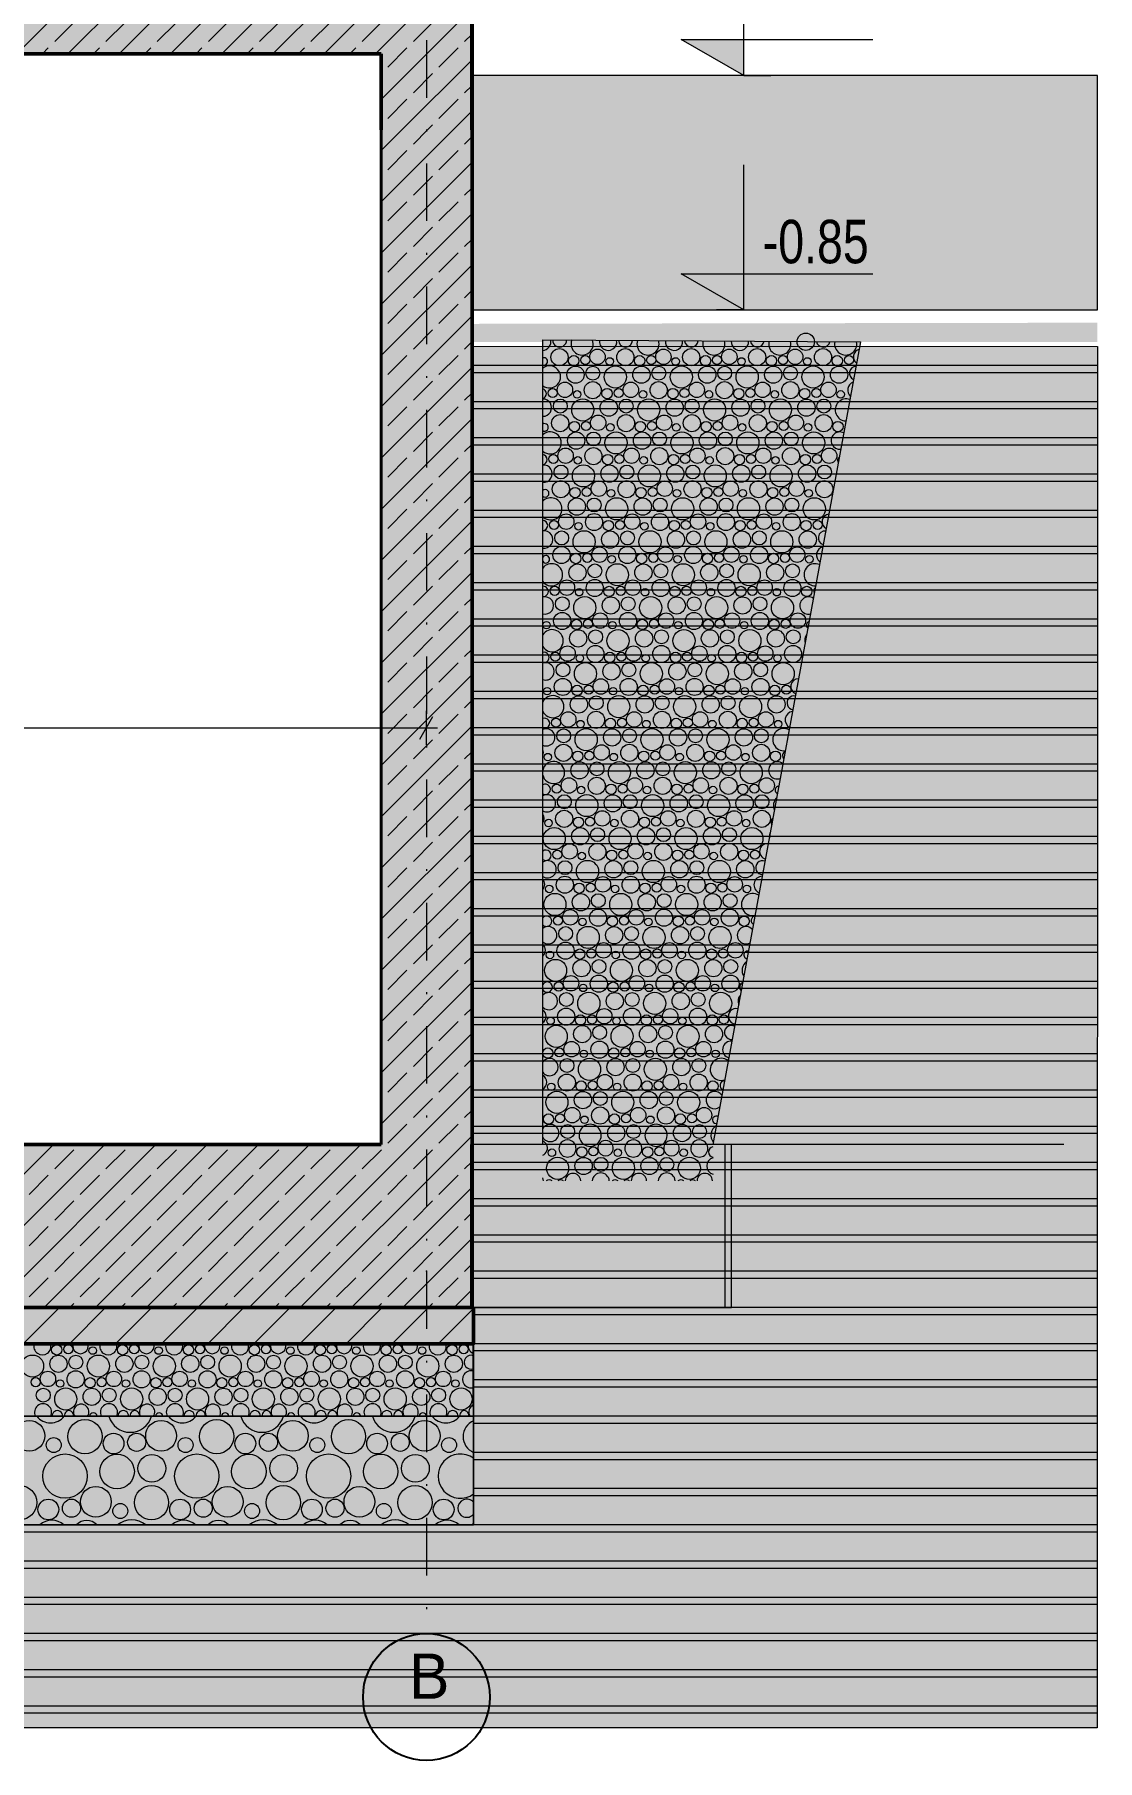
# Model space of a CAD drawing. Header units: millimetres. Extents: x -440 to 2671, y 0 to 297.
# Drawn here: x 603.3 to 662, y 60.9 to 156.2 of the extents above; entities that cross this region are included whole.
import ezdxf

# ---------------------------------------------------------------- set-up
doc = ezdxf.new("R2010")
doc.units = ezdxf.units.MM
doc.header["$MEASUREMENT"] = 0
doc.linetypes.add('- Осеви линии', pattern=[6.702778, 3.175, -1.763889, 0, -1.763889])
for name, color, linetype, lineweight, true_color in [('1', 7, 'Continuous', 13, 0x2b2b2b), ('104', 7, 'Continuous', 15, 0x3e3e3e), ('161', 7, 'Continuous', 15, 0x6a6a6a), ('170', 7, 'Continuous', 15, 0x9f9f00), ('19', 7, 'Continuous', 0, 0xe4e4e4), ('29', 7, 'Continuous', 50, 0x111111), ('4', 7, 'Continuous', 20, 0x3e3e3e), ('61', 7, 'Continuous', 20, 0x6a6a6a), ('65', 7, 'Continuous', 20, 0x4e4e4e), ('84', 7, 'Continuous', 20, 0x3e3e3e), ('85', 7, 'Continuous', 20, 0x404040), ('87', 7, 'Continuous', 20, 0x6a6a6a), ('88', 7, 'Continuous', 20, 0x5e5e5e), ('89', 7, 'Continuous', 20, 0x111111)]:
    doc.layers.add(name, color=color, linetype=linetype, lineweight=lineweight, true_color=true_color)
for name, color, linetype, lineweight in [('101', 253, 'Continuous', 15), ('102', 254, 'Continuous', 15), ('18', 9, 'Continuous', 15), ('21', 7, 'Continuous', 50), ('27', 7, 'Continuous', 40), ('7', 7, 'Continuous', 25)]:
    doc.layers.add(name, color=color, linetype=linetype, lineweight=lineweight)
doc.styles.add('GENERATED_STYLE_6', font='GOTHIC.TTF')
pattern_1 = [(45, (531.5924, 157.8878), (-1.414214, 1.414214), []), (45, (530.8853, 158.5949), (-1.414214, 1.414214), [1.5, -0.5])]

# ---------------------------------------------------------------- blocks, each defined once
blk = doc.blocks.new('*X20')
at = {"layer": '101', "color": 253, "linetype": 'Continuous', "lineweight": 15}
for centre, radius in [((165.559, 83.555), 0.286), ((166.197, 83.591), 0.251), ((169.196, 83.555), 0.286), ((169.834, 83.591), 0.251), ((172.833, 83.555), 0.286), ((173.471, 83.591), 0.251), ((176.47, 83.555), 0.286), ((177.108, 83.591), 0.251), ((180.107, 83.555), 0.286), ((180.745, 83.591), 0.251), ((183.744, 83.555), 0.286), ((184.382, 83.591), 0.251), ((187.381, 83.555), 0.286), ((188.019, 83.591), 0.251), ((164.22, 82.657), 0.612), ((165.655, 82.782), 0.477), ((166.616, 82.87), 0.384), ((167.857, 82.657), 0.612), ((167.544, 83.514), 0.207), ((169.292, 82.782), 0.477), ((170.253, 82.87), 0.384), ((171.494, 82.657), 0.612), ((171.181, 83.514), 0.207), ((172.929, 82.782), 0.477), ((173.89, 82.87), 0.384), ((175.131, 82.657), 0.612), ((174.818, 83.514), 0.207), ((176.566, 82.782), 0.477), ((177.527, 82.87), 0.384), ((178.768, 82.657), 0.612), ((178.456, 83.514), 0.207), ((180.204, 82.782), 0.477), ((181.164, 82.87), 0.384), ((182.405, 82.657), 0.612), ((182.093, 83.514), 0.207), ((183.841, 82.782), 0.477), ((184.801, 82.87), 0.384), ((186.042, 82.657), 0.612), ((185.73, 83.514), 0.207), ((187.478, 82.782), 0.477), ((164.397, 81.771), 0.251), ((165.071, 81.948), 0.426), ((166.605, 81.926), 0.473), ((167.396, 81.735), 0.286), ((168.034, 81.771), 0.251), ((168.708, 81.948), 0.426), ((170.242, 81.926), 0.473), ((171.033, 81.735), 0.286), ((171.671, 81.771), 0.251), ((172.345, 81.948), 0.426), ((173.88, 81.926), 0.473), ((174.67, 81.735), 0.286), ((175.308, 81.771), 0.251), ((175.982, 81.948), 0.426), ((177.517, 81.926), 0.473), ((178.307, 81.735), 0.286), ((178.945, 81.771), 0.251), ((179.619, 81.948), 0.426), ((181.154, 81.926), 0.473), ((181.944, 81.735), 0.286), ((182.582, 81.771), 0.251), ((183.256, 81.948), 0.426), ((184.791, 81.926), 0.473), ((185.581, 81.735), 0.286), ((186.219, 81.771), 0.251), ((186.893, 81.948), 0.426), ((164.816, 81.05), 0.384), ((166.057, 80.837), 0.612), ((165.744, 81.694), 0.207), ((167.492, 80.962), 0.477), ((168.453, 81.05), 0.384), ((169.694, 80.837), 0.612), ((169.381, 81.694), 0.207), ((171.129, 80.962), 0.477), ((172.09, 81.05), 0.384), ((173.331, 80.837), 0.612), ((173.018, 81.694), 0.207), ((174.766, 80.962), 0.477), ((175.727, 81.05), 0.384), ((176.968, 80.837), 0.612), ((176.656, 81.694), 0.207), ((178.404, 80.962), 0.477), ((179.364, 81.05), 0.384), ((180.605, 80.837), 0.612), ((180.293, 81.694), 0.207), ((182.041, 80.962), 0.477), ((183.001, 81.05), 0.384), ((184.242, 80.837), 0.612), ((183.93, 81.694), 0.207), ((185.678, 80.962), 0.477), ((186.638, 81.05), 0.384), ((187.879, 80.837), 0.612), ((187.567, 81.694), 0.207)]:
    blk.add_circle(centre, radius, dxfattribs=at)
for centre, radius, start, end in [((164.768, 83.746), 0.473, 162.59898, 17.40102), ((166.02, 84.477), 0.612, 254.33377, 285.66623), ((166.871, 83.768), 0.426, 163.6472, 16.3528), ((168.405, 83.746), 0.473, 162.59898, 17.40102), ((169.657, 84.477), 0.612, 254.33377, 285.66623), ((170.508, 83.768), 0.426, 163.6472, 16.3528), ((172.042, 83.746), 0.473, 162.59898, 17.40102), ((173.294, 84.477), 0.612, 254.33377, 285.66623), ((174.145, 83.768), 0.426, 163.6472, 16.3528), ((175.68, 83.746), 0.473, 162.59898, 17.40102), ((176.931, 84.477), 0.612, 254.33377, 285.66623), ((177.782, 83.768), 0.426, 163.6472, 16.3528), ((179.317, 83.746), 0.473, 162.59898, 17.40102), ((180.568, 84.477), 0.612, 254.33377, 285.66623), ((181.419, 83.768), 0.426, 163.6472, 16.3528), ((182.954, 83.746), 0.473, 162.59898, 17.40102), ((184.205, 84.477), 0.612, 254.33377, 285.66623), ((185.056, 83.768), 0.426, 163.6472, 16.3528), ((186.591, 83.746), 0.473, 162.59898, 17.40102), ((187.842, 84.477), 0.612, 254.33377, 285.66623), ((188.693, 83.768), 0.426, 163.6472, 253.5536), ((188.438, 82.87), 0.384, 69.46076, 290.53924), ((188.428, 81.926), 0.473, 72.18223, 287.81777), ((164.805, 80.106), 0.473, 332.4801, 207.5199), ((165.596, 79.915), 0.286, 354.47725, 185.52275), ((166.234, 79.951), 0.251, 345.45425, 194.54575), ((166.908, 80.128), 0.426, 325.62131, 214.37869), ((167.581, 79.874), 0.207, 3.86586, 176.13414), ((168.442, 80.106), 0.473, 332.4801, 207.5199), ((169.233, 79.915), 0.286, 354.47725, 185.52275), ((169.871, 79.951), 0.251, 345.45425, 194.54575), ((170.545, 80.128), 0.426, 325.62131, 214.37869), ((171.218, 79.874), 0.207, 3.86586, 176.13414), ((172.08, 80.106), 0.473, 332.4801, 207.5199), ((172.87, 79.915), 0.286, 354.47725, 185.52275), ((173.508, 79.951), 0.251, 345.45425, 194.54575), ((174.182, 80.128), 0.426, 325.62131, 214.37869), ((174.856, 79.874), 0.207, 3.86586, 176.13414), ((175.717, 80.106), 0.473, 332.4801, 207.5199), ((176.507, 79.915), 0.286, 354.47725, 185.52275), ((177.145, 79.951), 0.251, 345.45425, 194.54575), ((177.819, 80.128), 0.426, 325.62131, 214.37869), ((178.493, 79.874), 0.207, 3.86586, 176.13414), ((179.354, 80.106), 0.473, 332.4801, 207.5199), ((180.144, 79.915), 0.286, 354.47725, 185.52275), ((180.782, 79.951), 0.251, 345.45425, 194.54575), ((181.456, 80.128), 0.426, 325.62131, 214.37869), ((182.13, 79.874), 0.207, 3.86586, 176.13414), ((182.991, 80.106), 0.473, 332.4801, 207.5199), ((183.781, 79.915), 0.286, 354.47725, 185.52275), ((184.419, 79.951), 0.251, 345.45425, 194.54575), ((185.093, 80.128), 0.426, 325.62131, 214.37869), ((185.767, 79.874), 0.207, 3.86586, 176.13414), ((186.628, 80.106), 0.473, 332.4801, 207.5199), ((187.418, 79.915), 0.286, 354.47725, 185.52275), ((188.056, 79.951), 0.251, 345.45425, 194.54575), ((188.73, 80.128), 0.426, 111.73108, 214.37869)]:
    blk.add_arc(centre, radius, start, end, dxfattribs=at)
blk = doc.blocks.new('*X21')
at = {"layer": '101', "color": 253, "linetype": 'Continuous', "lineweight": 15}
for centre, radius in [((164.046, 78.807), 0.851), ((167.116, 78.763), 0.946), ((171.32, 78.807), 0.851), ((174.39, 78.763), 0.946), ((178.594, 78.807), 0.851), ((181.664, 78.763), 0.946), ((185.868, 78.807), 0.851), ((165.393, 78.298), 0.414), ((168.696, 78.381), 0.572), ((169.973, 78.452), 0.501), ((172.668, 78.298), 0.414), ((175.97, 78.381), 0.572), ((177.247, 78.452), 0.501), ((179.942, 78.298), 0.414), ((183.244, 78.381), 0.572), ((184.521, 78.452), 0.501), ((187.216, 78.298), 0.414), ((166.018, 76.585), 1.224), ((168.889, 76.834), 0.954), ((170.81, 77.011), 0.767), ((173.292, 76.585), 1.224), ((176.164, 76.834), 0.954), ((178.084, 77.011), 0.767), ((180.566, 76.585), 1.224), ((183.438, 76.834), 0.954), ((185.358, 77.011), 0.767), ((163.516, 75.123), 0.946), ((165.096, 74.741), 0.572), ((166.373, 74.812), 0.501), ((167.72, 75.167), 0.851), ((170.79, 75.123), 0.946), ((172.37, 74.741), 0.572), ((173.647, 74.812), 0.501), ((174.994, 75.167), 0.851), ((178.064, 75.123), 0.946), ((179.644, 74.741), 0.572), ((180.921, 74.812), 0.501), ((182.268, 75.167), 0.851), ((185.338, 75.123), 0.946), ((186.919, 74.741), 0.572), ((169.068, 74.658), 0.414), ((176.342, 74.658), 0.414), ((183.616, 74.658), 0.414)]:
    blk.add_circle(centre, radius, dxfattribs=at)
for centre, radius, start, end in [((165.215, 80.474), 0.954, 217.9292, 322.0708), ((169.618, 80.225), 1.224, 195.99442, 344.00558), ((172.489, 80.474), 0.954, 217.9292, 322.0708), ((176.892, 80.225), 1.224, 195.99442, 344.00558), ((179.764, 80.474), 0.954, 217.9292, 322.0708), ((184.166, 80.225), 1.224, 195.99442, 344.00558), ((187.038, 80.474), 0.954, 217.9292, 322.0708), ((188.938, 78.763), 0.946, 112.71763, 247.28237), ((187.841, 76.585), 1.224, 53.27705, 306.72295), ((188.195, 74.812), 0.501, 41.17814, 318.82186), ((165.289, 73.194), 0.954, 46.61075, 133.38925), ((167.21, 73.371), 0.767, 42.37311, 137.62689), ((169.692, 72.945), 1.224, 50.34184, 129.65816), ((172.564, 73.194), 0.954, 46.61075, 133.38925), ((174.484, 73.371), 0.767, 42.37311, 137.62689), ((176.966, 72.945), 1.224, 50.34184, 129.65816), ((179.838, 73.194), 0.954, 46.61075, 133.38925), ((181.758, 73.371), 0.767, 42.37311, 137.62689), ((184.241, 72.945), 1.224, 50.34184, 129.65816), ((187.112, 73.194), 0.954, 46.61075, 133.38925), ((189.033, 73.371), 0.767, 126.83961, 137.62689)]:
    blk.add_arc(centre, radius, start, end, dxfattribs=at)
blk = doc.blocks.new('*X22')
at = {"layer": '101', "color": 253, "linetype": 'Continuous', "lineweight": 15}
for centre, radius in [((192.893, 94.434), 0.207), ((194.544, 94.475), 0.286), ((195.182, 94.51), 0.251), ((196.53, 94.434), 0.207), ((198.181, 94.475), 0.286), ((198.819, 94.51), 0.251), ((200.167, 94.434), 0.207), ((193.205, 93.577), 0.612), ((194.641, 93.702), 0.477), ((195.601, 93.79), 0.384), ((196.842, 93.577), 0.612), ((198.278, 93.702), 0.477), ((199.238, 93.79), 0.384), ((200.479, 93.577), 0.612)]:
    blk.add_circle(centre, radius, dxfattribs=at)
for centre, radius, start, end in [((192.219, 94.688), 0.426, 292.97654, 28.04032), ((193.754, 94.666), 0.473, 152.05399, 27.94601), ((195.005, 95.397), 0.612, 236.28285, 303.71715), ((195.856, 94.688), 0.426, 151.95968, 28.04032), ((197.391, 94.666), 0.473, 152.05399, 27.94601), ((198.642, 95.397), 0.612, 236.28285, 303.71715), ((199.493, 94.688), 0.426, 151.95968, 28.04032), ((201.028, 94.666), 0.473, 152.05399, 27.94601), ((201.818, 94.475), 0.286, 96.65299, 263.34701), ((201.915, 93.702), 0.477, 105.7813, 254.2187), ((191.954, 92.846), 0.473, 5.05328, 24.25346), ((192.744, 92.655), 0.286, 54.5029, 125.4971), ((193.382, 92.69), 0.251, 51.89179, 128.10821), ((194.056, 92.868), 0.426, 2.69316, 177.30684), ((195.591, 92.846), 0.473, 5.05328, 174.94672), ((196.381, 92.655), 0.286, 54.5029, 125.4971), ((197.019, 92.69), 0.251, 51.89179, 128.10821), ((197.693, 92.868), 0.426, 2.69316, 177.30684), ((199.228, 92.846), 0.473, 5.05328, 174.94672), ((200.018, 92.655), 0.286, 54.5029, 125.4971), ((200.656, 92.69), 0.251, 51.89179, 128.10821), ((201.33, 92.868), 0.426, 2.69316, 177.30684)]:
    blk.add_arc(centre, radius, start, end, dxfattribs=at)
blk = doc.blocks.new('*X23')
at = {"layer": '101', "color": 253, "linetype": 'Continuous', "lineweight": 15}
for centre, radius in [((206.907, 139.201), 0.477), ((193.309, 138.345), 0.473), ((194.099, 138.154), 0.286), ((194.737, 138.19), 0.251), ((195.411, 138.367), 0.426), ((196.085, 138.113), 0.207), ((196.946, 138.345), 0.473), ((197.736, 138.154), 0.286), ((198.374, 138.19), 0.251), ((199.048, 138.367), 0.426), ((199.722, 138.113), 0.207), ((200.583, 138.345), 0.473), ((201.373, 138.154), 0.286), ((202.011, 138.19), 0.251), ((202.685, 138.367), 0.426), ((203.359, 138.113), 0.207), ((204.22, 138.345), 0.473), ((205.01, 138.154), 0.286), ((205.649, 138.19), 0.251), ((206.322, 138.367), 0.426), ((206.996, 138.113), 0.207), ((207.857, 138.345), 0.473), ((208.647, 138.154), 0.286), ((209.286, 138.19), 0.251), ((194.196, 137.381), 0.477), ((195.156, 137.469), 0.384), ((196.397, 137.256), 0.612), ((197.833, 137.381), 0.477), ((198.793, 137.469), 0.384), ((200.034, 137.256), 0.612), ((201.47, 137.381), 0.477), ((202.43, 137.469), 0.384), ((203.671, 137.256), 0.612), ((205.107, 137.381), 0.477), ((206.067, 137.469), 0.384), ((207.308, 137.256), 0.612), ((208.744, 137.381), 0.477), ((192.937, 136.37), 0.251), ((193.611, 136.547), 0.426), ((194.285, 136.293), 0.207), ((195.146, 136.525), 0.473), ((195.936, 136.334), 0.286), ((196.574, 136.37), 0.251), ((197.248, 136.547), 0.426), ((197.922, 136.293), 0.207), ((198.783, 136.525), 0.473), ((199.573, 136.334), 0.286), ((200.211, 136.37), 0.251), ((200.885, 136.547), 0.426), ((201.559, 136.293), 0.207), ((202.42, 136.525), 0.473), ((203.21, 136.334), 0.286), ((203.849, 136.37), 0.251), ((204.522, 136.547), 0.426), ((205.196, 136.293), 0.207), ((206.057, 136.525), 0.473), ((206.847, 136.334), 0.286), ((207.486, 136.37), 0.251), ((208.159, 136.547), 0.426), ((208.833, 136.293), 0.207), ((193.356, 135.649), 0.384), ((194.597, 135.436), 0.612), ((196.033, 135.561), 0.477), ((196.993, 135.649), 0.384), ((198.234, 135.436), 0.612), ((199.67, 135.561), 0.477), ((200.63, 135.649), 0.384), ((201.871, 135.436), 0.612), ((203.307, 135.561), 0.477), ((204.267, 135.649), 0.384), ((205.508, 135.436), 0.612), ((206.944, 135.561), 0.477), ((207.904, 135.649), 0.384), ((193.346, 134.705), 0.473), ((194.136, 134.514), 0.286), ((194.774, 134.55), 0.251), ((195.448, 134.727), 0.426), ((196.122, 134.473), 0.207), ((196.983, 134.705), 0.473), ((197.773, 134.514), 0.286), ((198.411, 134.55), 0.251), ((199.085, 134.727), 0.426), ((199.759, 134.473), 0.207), ((200.62, 134.705), 0.473), ((201.41, 134.514), 0.286), ((202.049, 134.55), 0.251), ((202.722, 134.727), 0.426), ((203.396, 134.473), 0.207), ((204.257, 134.705), 0.473), ((205.047, 134.514), 0.286), ((205.686, 134.55), 0.251), ((206.359, 134.727), 0.426), ((207.033, 134.473), 0.207), ((207.894, 134.705), 0.473), ((208.684, 134.514), 0.286), ((194.233, 133.741), 0.477), ((195.193, 133.829), 0.384), ((196.434, 133.616), 0.612), ((197.87, 133.741), 0.477), ((198.83, 133.829), 0.384), ((200.071, 133.616), 0.612), ((201.507, 133.741), 0.477), ((202.467, 133.829), 0.384), ((203.708, 133.616), 0.612), ((205.144, 133.741), 0.477), ((206.104, 133.829), 0.384), ((207.345, 133.616), 0.612), ((192.974, 132.73), 0.251), ((193.648, 132.907), 0.426), ((194.322, 132.653), 0.207), ((195.183, 132.885), 0.473), ((195.973, 132.694), 0.286), ((196.611, 132.73), 0.251), ((197.285, 132.907), 0.426), ((197.959, 132.653), 0.207), ((198.82, 132.885), 0.473), ((199.61, 132.694), 0.286), ((200.249, 132.73), 0.251), ((200.922, 132.907), 0.426), ((201.596, 132.653), 0.207), ((202.457, 132.885), 0.473), ((203.247, 132.694), 0.286), ((203.886, 132.73), 0.251), ((204.559, 132.907), 0.426), ((205.233, 132.653), 0.207), ((206.094, 132.885), 0.473), ((206.884, 132.694), 0.286), ((207.523, 132.73), 0.251), ((208.196, 132.907), 0.426), ((193.383, 131.065), 0.473), ((193.393, 132.009), 0.384), ((194.634, 131.796), 0.612), ((195.485, 131.087), 0.426), ((196.07, 131.921), 0.477), ((197.02, 131.065), 0.473), ((197.03, 132.009), 0.384), ((198.271, 131.796), 0.612), ((199.122, 131.087), 0.426), ((199.707, 131.921), 0.477), ((200.657, 131.065), 0.473), ((200.667, 132.009), 0.384), ((201.908, 131.796), 0.612), ((202.759, 131.087), 0.426), ((203.344, 131.921), 0.477), ((204.294, 131.065), 0.473), ((204.304, 132.009), 0.384), ((205.545, 131.796), 0.612), ((206.396, 131.087), 0.426), ((206.981, 131.921), 0.477), ((207.931, 131.065), 0.473), ((207.941, 132.009), 0.384), ((194.27, 130.101), 0.477), ((194.173, 130.874), 0.286), ((194.811, 130.91), 0.251), ((195.23, 130.189), 0.384), ((196.471, 129.976), 0.612), ((196.159, 130.833), 0.207), ((197.907, 130.101), 0.477), ((197.81, 130.874), 0.286), ((198.449, 130.91), 0.251), ((198.867, 130.189), 0.384), ((200.108, 129.976), 0.612), ((199.796, 130.833), 0.207), ((201.544, 130.101), 0.477), ((201.447, 130.874), 0.286), ((202.086, 130.91), 0.251), ((202.504, 130.189), 0.384), ((203.745, 129.976), 0.612), ((203.433, 130.833), 0.207), ((205.181, 130.101), 0.477), ((205.084, 130.874), 0.286), ((205.723, 130.91), 0.251), ((206.141, 130.189), 0.384), ((207.383, 129.976), 0.612), ((207.07, 130.833), 0.207), ((193.685, 129.267), 0.426), ((195.22, 129.245), 0.473), ((197.322, 129.267), 0.426), ((198.857, 129.245), 0.473), ((200.959, 129.267), 0.426), ((202.494, 129.245), 0.473), ((204.596, 129.267), 0.426), ((206.131, 129.245), 0.473), ((193.011, 129.09), 0.251), ((193.43, 128.369), 0.384), ((194.671, 128.156), 0.612), ((194.359, 129.013), 0.207), ((196.107, 128.281), 0.477), ((196.01, 129.054), 0.286), ((196.649, 129.09), 0.251), ((197.067, 128.369), 0.384), ((198.308, 128.156), 0.612), ((197.996, 129.013), 0.207), ((199.744, 128.281), 0.477), ((199.647, 129.054), 0.286), ((200.286, 129.09), 0.251), ((200.704, 128.369), 0.384), ((201.945, 128.156), 0.612), ((201.633, 129.013), 0.207), ((203.381, 128.281), 0.477), ((203.284, 129.054), 0.286), ((203.923, 129.09), 0.251), ((204.341, 128.369), 0.384), ((205.583, 128.156), 0.612), ((205.27, 129.013), 0.207), ((207.018, 128.281), 0.477), ((206.922, 129.054), 0.286), ((207.56, 129.09), 0.251), ((193.42, 127.425), 0.473), ((195.522, 127.447), 0.426), ((197.057, 127.425), 0.473), ((199.159, 127.447), 0.426), ((200.694, 127.425), 0.473), ((202.796, 127.447), 0.426), ((204.331, 127.425), 0.473), ((206.434, 127.447), 0.426), ((194.307, 126.461), 0.477), ((194.21, 127.234), 0.286), ((194.849, 127.27), 0.251), ((195.267, 126.549), 0.384), ((196.508, 126.336), 0.612), ((196.196, 127.193), 0.207), ((197.944, 126.461), 0.477), ((197.847, 127.234), 0.286), ((198.486, 127.27), 0.251), ((198.904, 126.549), 0.384), ((200.145, 126.336), 0.612), ((199.833, 127.193), 0.207), ((201.581, 126.461), 0.477), ((201.484, 127.234), 0.286), ((202.123, 127.27), 0.251), ((202.541, 126.549), 0.384), ((203.783, 126.336), 0.612), ((203.47, 127.193), 0.207), ((205.218, 126.461), 0.477), ((205.122, 127.234), 0.286), ((205.76, 127.27), 0.251), ((206.178, 126.549), 0.384), ((207.107, 127.193), 0.207), ((193.722, 125.627), 0.426), ((195.257, 125.605), 0.473), ((197.359, 125.627), 0.426), ((198.894, 125.605), 0.473), ((200.996, 125.627), 0.426), ((202.531, 125.605), 0.473), ((204.634, 125.627), 0.426), ((206.168, 125.605), 0.473), ((193.049, 125.45), 0.251), ((193.467, 124.729), 0.384), ((194.708, 124.516), 0.612), ((194.396, 125.373), 0.207), ((196.144, 124.641), 0.477), ((196.047, 125.414), 0.286), ((196.686, 125.45), 0.251), ((197.104, 124.729), 0.384), ((198.345, 124.516), 0.612), ((198.033, 125.373), 0.207), ((199.781, 124.641), 0.477), ((199.684, 125.414), 0.286), ((200.323, 125.45), 0.251), ((200.741, 124.729), 0.384), ((201.983, 124.516), 0.612), ((201.67, 125.373), 0.207), ((203.418, 124.641), 0.477), ((203.322, 125.414), 0.286), ((203.96, 125.45), 0.251), ((204.378, 124.729), 0.384), ((205.62, 124.516), 0.612), ((205.307, 125.373), 0.207), ((206.959, 125.414), 0.286), ((193.457, 123.785), 0.473), ((194.247, 123.594), 0.286), ((194.886, 123.63), 0.251), ((195.559, 123.807), 0.426), ((197.094, 123.785), 0.473), ((197.884, 123.594), 0.286), ((198.523, 123.63), 0.251), ((199.196, 123.807), 0.426), ((200.731, 123.785), 0.473), ((201.522, 123.594), 0.286), ((202.16, 123.63), 0.251), ((202.834, 123.807), 0.426), ((204.368, 123.785), 0.473), ((205.159, 123.594), 0.286), ((205.797, 123.63), 0.251), ((206.471, 123.807), 0.426), ((192.596, 123.553), 0.207), ((194.344, 122.821), 0.477), ((195.304, 122.909), 0.384), ((196.545, 122.696), 0.612), ((196.233, 123.553), 0.207), ((197.981, 122.821), 0.477), ((198.941, 122.909), 0.384), ((200.183, 122.696), 0.612), ((199.87, 123.553), 0.207), ((201.618, 122.821), 0.477), ((202.578, 122.909), 0.384), ((203.82, 122.696), 0.612), ((203.507, 123.553), 0.207), ((205.255, 122.821), 0.477), ((206.216, 122.909), 0.384), ((193.086, 121.81), 0.251), ((193.759, 121.987), 0.426), ((195.294, 121.965), 0.473), ((196.084, 121.774), 0.286), ((196.723, 121.81), 0.251), ((197.396, 121.987), 0.426), ((198.931, 121.965), 0.473), ((199.722, 121.774), 0.286), ((200.36, 121.81), 0.251), ((201.034, 121.987), 0.426), ((202.568, 121.965), 0.473), ((203.359, 121.774), 0.286), ((203.997, 121.81), 0.251), ((204.671, 121.987), 0.426), ((206.205, 121.965), 0.473), ((193.504, 121.089), 0.384), ((194.745, 120.876), 0.612), ((194.433, 121.733), 0.207), ((196.181, 121.001), 0.477), ((197.141, 121.089), 0.384), ((198.383, 120.876), 0.612), ((198.07, 121.733), 0.207), ((199.818, 121.001), 0.477), ((200.778, 121.089), 0.384), ((202.02, 120.876), 0.612), ((201.707, 121.733), 0.207), ((203.455, 121.001), 0.477), ((204.416, 121.089), 0.384), ((205.657, 120.876), 0.612), ((205.344, 121.733), 0.207), ((192.633, 119.913), 0.207), ((193.494, 120.146), 0.473), ((194.284, 119.954), 0.286), ((194.923, 119.99), 0.251), ((195.596, 120.167), 0.426), ((196.27, 119.913), 0.207), ((197.131, 120.146), 0.473), ((197.922, 119.954), 0.286), ((198.56, 119.99), 0.251), ((199.234, 120.167), 0.426), ((199.907, 119.913), 0.207), ((200.768, 120.146), 0.473), ((201.559, 119.954), 0.286), ((202.197, 119.99), 0.251), ((202.871, 120.167), 0.426), ((203.544, 119.913), 0.207), ((204.405, 120.146), 0.473), ((205.196, 119.954), 0.286), ((205.834, 119.99), 0.251), ((194.381, 119.181), 0.477), ((195.341, 119.269), 0.384), ((196.583, 119.056), 0.612), ((198.018, 119.181), 0.477), ((198.978, 119.269), 0.384), ((200.22, 119.056), 0.612), ((201.655, 119.181), 0.477), ((202.616, 119.269), 0.384), ((203.857, 119.056), 0.612), ((205.292, 119.181), 0.477), ((193.123, 118.17), 0.251), ((193.796, 118.347), 0.426), ((194.47, 118.093), 0.207), ((195.331, 118.326), 0.473), ((196.122, 118.134), 0.286), ((196.76, 118.17), 0.251), ((197.434, 118.347), 0.426), ((198.107, 118.093), 0.207), ((198.968, 118.326), 0.473), ((199.759, 118.134), 0.286), ((200.397, 118.17), 0.251), ((201.071, 118.347), 0.426), ((201.744, 118.093), 0.207), ((202.605, 118.326), 0.473), ((203.396, 118.134), 0.286), ((204.034, 118.17), 0.251), ((204.708, 118.347), 0.426), ((205.381, 118.093), 0.207), ((193.541, 117.449), 0.384), ((194.783, 117.236), 0.612), ((196.218, 117.361), 0.477), ((197.178, 117.449), 0.384), ((198.42, 117.236), 0.612), ((199.855, 117.361), 0.477), ((200.816, 117.449), 0.384), ((202.057, 117.236), 0.612), ((203.492, 117.361), 0.477), ((204.453, 117.449), 0.384), ((192.67, 116.273), 0.207), ((193.531, 116.506), 0.473), ((194.322, 116.315), 0.286), ((194.96, 116.35), 0.251), ((195.634, 116.527), 0.426), ((196.307, 116.273), 0.207), ((197.168, 116.506), 0.473), ((197.959, 116.315), 0.286), ((198.597, 116.35), 0.251), ((199.271, 116.527), 0.426), ((199.944, 116.273), 0.207), ((200.805, 116.506), 0.473), ((201.596, 116.315), 0.286), ((202.234, 116.35), 0.251), ((202.908, 116.527), 0.426), ((203.581, 116.273), 0.207), ((204.442, 116.506), 0.473), ((205.233, 116.315), 0.286), ((194.418, 115.541), 0.477), ((195.378, 115.629), 0.384), ((196.62, 115.417), 0.612), ((198.055, 115.541), 0.477), ((199.016, 115.629), 0.384), ((200.257, 115.417), 0.612), ((201.692, 115.541), 0.477), ((202.653, 115.629), 0.384), ((203.894, 115.417), 0.612), ((193.16, 114.53), 0.251), ((193.834, 114.707), 0.426), ((194.507, 114.453), 0.207), ((195.368, 114.686), 0.473), ((196.159, 114.495), 0.286), ((196.797, 114.53), 0.251), ((197.471, 114.707), 0.426), ((198.144, 114.453), 0.207), ((199.005, 114.686), 0.473), ((199.796, 114.495), 0.286), ((200.434, 114.53), 0.251), ((201.108, 114.707), 0.426), ((201.781, 114.453), 0.207), ((202.642, 114.686), 0.473), ((203.433, 114.495), 0.286), ((204.071, 114.53), 0.251), ((204.745, 114.707), 0.426), ((193.578, 113.809), 0.384), ((194.82, 113.597), 0.612), ((196.255, 113.721), 0.477), ((197.216, 113.809), 0.384), ((198.457, 113.597), 0.612), ((199.892, 113.721), 0.477), ((200.853, 113.809), 0.384), ((202.094, 113.597), 0.612), ((203.529, 113.721), 0.477), ((204.49, 113.809), 0.384), ((192.707, 112.633), 0.207), ((193.568, 112.866), 0.473), ((194.359, 112.675), 0.286), ((194.997, 112.71), 0.251), ((195.671, 112.887), 0.426), ((196.344, 112.633), 0.207), ((197.205, 112.866), 0.473), ((197.996, 112.675), 0.286), ((198.634, 112.71), 0.251), ((199.308, 112.887), 0.426), ((199.981, 112.633), 0.207), ((200.842, 112.866), 0.473), ((201.633, 112.675), 0.286), ((202.271, 112.71), 0.251), ((202.945, 112.887), 0.426), ((203.618, 112.633), 0.207), ((204.48, 112.866), 0.473), ((193.02, 111.777), 0.612), ((193.871, 111.067), 0.426), ((194.455, 111.901), 0.477), ((195.405, 111.046), 0.473), ((195.416, 111.989), 0.384), ((196.657, 111.777), 0.612), ((197.508, 111.067), 0.426), ((198.092, 111.901), 0.477), ((199.042, 111.046), 0.473), ((199.053, 111.989), 0.384), ((200.294, 111.777), 0.612), ((201.145, 111.067), 0.426), ((201.729, 111.901), 0.477), ((202.68, 111.046), 0.473), ((202.69, 111.989), 0.384), ((203.931, 111.777), 0.612), ((193.197, 110.89), 0.251), ((193.616, 110.169), 0.384), ((194.857, 109.957), 0.612), ((194.544, 110.813), 0.207), ((196.292, 110.081), 0.477), ((196.196, 110.855), 0.286), ((196.834, 110.89), 0.251), ((197.253, 110.169), 0.384), ((198.494, 109.957), 0.612), ((198.181, 110.813), 0.207), ((199.929, 110.081), 0.477), ((199.833, 110.855), 0.286), ((200.471, 110.89), 0.251), ((200.89, 110.169), 0.384), ((202.131, 109.957), 0.612), ((201.818, 110.813), 0.207), ((203.566, 110.081), 0.477), ((203.47, 110.855), 0.286), ((204.108, 110.89), 0.251), ((193.605, 109.226), 0.473), ((195.708, 109.247), 0.426), ((197.242, 109.226), 0.473), ((199.345, 109.247), 0.426), ((200.88, 109.226), 0.473), ((202.982, 109.247), 0.426), ((193.057, 108.137), 0.612), ((192.744, 108.993), 0.207), ((194.492, 108.261), 0.477), ((194.396, 109.035), 0.286), ((195.034, 109.07), 0.251), ((195.453, 108.349), 0.384), ((196.694, 108.137), 0.612), ((196.381, 108.993), 0.207), ((198.129, 108.261), 0.477), ((198.033, 109.035), 0.286), ((198.671, 109.07), 0.251), ((199.09, 108.349), 0.384), ((200.331, 108.137), 0.612), ((200.018, 108.993), 0.207), ((201.766, 108.261), 0.477), ((201.67, 109.035), 0.286), ((202.308, 109.07), 0.251), ((202.727, 108.349), 0.384), ((203.656, 108.993), 0.207), ((193.908, 107.427), 0.426), ((195.442, 107.406), 0.473), ((197.545, 107.427), 0.426), ((199.08, 107.406), 0.473), ((201.182, 107.427), 0.426), ((202.717, 107.406), 0.473), ((193.234, 107.25), 0.251), ((193.653, 106.529), 0.384), ((194.894, 106.317), 0.612), ((194.581, 107.173), 0.207), ((196.329, 106.441), 0.477), ((196.233, 107.215), 0.286), ((196.871, 107.25), 0.251), ((197.29, 106.529), 0.384), ((198.531, 106.317), 0.612), ((198.218, 107.173), 0.207), ((199.966, 106.441), 0.477), ((199.87, 107.215), 0.286), ((200.508, 107.25), 0.251), ((200.927, 106.529), 0.384), ((202.168, 106.317), 0.612), ((201.856, 107.173), 0.207), ((203.507, 107.215), 0.286), ((193.642, 105.586), 0.473), ((195.745, 105.608), 0.426), ((197.28, 105.586), 0.473), ((199.382, 105.608), 0.426), ((200.917, 105.586), 0.473), ((203.019, 105.608), 0.426), ((193.094, 104.497), 0.612), ((192.781, 105.353), 0.207), ((194.529, 104.621), 0.477), ((194.433, 105.395), 0.286), ((195.071, 105.43), 0.251), ((195.49, 104.709), 0.384), ((196.731, 104.497), 0.612), ((196.418, 105.353), 0.207), ((198.166, 104.621), 0.477), ((198.07, 105.395), 0.286), ((198.708, 105.43), 0.251), ((199.127, 104.709), 0.384), ((200.368, 104.497), 0.612), ((200.056, 105.353), 0.207), ((201.804, 104.621), 0.477), ((201.707, 105.395), 0.286), ((202.345, 105.43), 0.251), ((202.764, 104.709), 0.384), ((193.271, 103.61), 0.251), ((193.945, 103.788), 0.426), ((195.48, 103.766), 0.473), ((196.27, 103.575), 0.286), ((196.908, 103.61), 0.251), ((197.582, 103.788), 0.426), ((199.117, 103.766), 0.473), ((199.907, 103.575), 0.286), ((200.545, 103.61), 0.251), ((201.219, 103.788), 0.426), ((202.754, 103.766), 0.473), ((193.69, 102.89), 0.384), ((194.931, 102.677), 0.612), ((194.618, 103.533), 0.207), ((196.366, 102.801), 0.477), ((197.327, 102.89), 0.384), ((198.568, 102.677), 0.612), ((198.256, 103.533), 0.207), ((200.004, 102.801), 0.477), ((200.964, 102.89), 0.384), ((202.205, 102.677), 0.612), ((201.893, 103.533), 0.207), ((193.68, 101.946), 0.473), ((194.47, 101.755), 0.286), ((195.108, 101.79), 0.251), ((195.782, 101.968), 0.426), ((197.317, 101.946), 0.473), ((198.107, 101.755), 0.286), ((198.745, 101.79), 0.251), ((199.419, 101.968), 0.426), ((200.954, 101.946), 0.473), ((201.744, 101.755), 0.286), ((202.382, 101.79), 0.251), ((193.131, 100.857), 0.612), ((192.818, 101.713), 0.207), ((194.566, 100.981), 0.477), ((195.527, 101.07), 0.384), ((196.768, 100.857), 0.612), ((196.456, 101.713), 0.207), ((198.204, 100.981), 0.477), ((199.164, 101.07), 0.384), ((200.405, 100.857), 0.612), ((200.093, 101.713), 0.207), ((201.841, 100.981), 0.477), ((192.67, 99.935), 0.286), ((193.308, 99.97), 0.251), ((193.982, 100.148), 0.426), ((194.656, 99.893), 0.207), ((195.517, 100.126), 0.473), ((196.307, 99.935), 0.286), ((196.945, 99.97), 0.251), ((197.619, 100.148), 0.426), ((198.293, 99.893), 0.207), ((199.154, 100.126), 0.473), ((199.944, 99.935), 0.286), ((200.582, 99.97), 0.251), ((201.256, 100.148), 0.426), ((201.93, 99.893), 0.207), ((193.727, 99.25), 0.384), ((194.968, 99.037), 0.612), ((196.404, 99.161), 0.477), ((197.364, 99.25), 0.384), ((198.605, 99.037), 0.612), ((200.041, 99.161), 0.477), ((201.001, 99.25), 0.384), ((192.856, 98.073), 0.207), ((193.717, 98.306), 0.473), ((194.507, 98.115), 0.286), ((195.145, 98.15), 0.251), ((195.819, 98.328), 0.426), ((196.493, 98.073), 0.207), ((197.354, 98.306), 0.473), ((198.144, 98.115), 0.286), ((198.782, 98.15), 0.251), ((199.456, 98.328), 0.426), ((200.13, 98.073), 0.207), ((200.991, 98.306), 0.473), ((201.781, 98.115), 0.286), ((193.168, 97.217), 0.612), ((194.604, 97.341), 0.477), ((195.564, 97.43), 0.384), ((196.805, 97.217), 0.612), ((198.241, 97.341), 0.477), ((199.201, 97.43), 0.384), ((200.442, 97.217), 0.612), ((192.707, 96.295), 0.286), ((193.345, 96.33), 0.251), ((194.019, 96.508), 0.426), ((194.693, 96.253), 0.207), ((195.554, 96.486), 0.473), ((196.344, 96.295), 0.286), ((196.982, 96.33), 0.251), ((197.656, 96.508), 0.426), ((198.33, 96.253), 0.207), ((199.191, 96.486), 0.473), ((199.981, 96.295), 0.286), ((200.619, 96.33), 0.251), ((201.293, 96.508), 0.426), ((193.764, 95.61), 0.384), ((196.441, 95.522), 0.477), ((197.401, 95.61), 0.384), ((200.078, 95.522), 0.477), ((201.038, 95.61), 0.384)]:
    blk.add_circle(centre, radius, dxfattribs=at)
for centre, radius, start, end in [((192.359, 139.201), 0.477, 273.17217, 12.86476), ((193.319, 139.289), 0.384, 177.41847, 1.80529), ((194.56, 139.076), 0.612, 158.64612, 20.57764), ((195.996, 139.201), 0.477, 169.38157, 9.84219), ((196.956, 139.289), 0.384, 181.09952, 358.12424), ((198.197, 139.076), 0.612, 161.09636, 18.1274), ((199.633, 139.201), 0.477, 172.3756, 6.84816), ((200.593, 139.289), 0.384, 184.78673, 354.43703), ((201.834, 139.076), 0.612, 163.51199, 15.71177), ((203.27, 139.201), 0.477, 175.34987, 3.87389), ((204.23, 139.289), 0.384, 188.49559, 350.72817), ((205.471, 139.076), 0.612, 165.89854, 13.32522), ((207.867, 139.289), 0.384, 192.24244, 346.98132), ((209.108, 139.076), 0.612, 168.26107, 10.96269), ((192.448, 138.113), 0.207, 252.34261, 107.65739), ((209.959, 138.367), 0.426, 105.05701, 234.1215), ((192.76, 137.256), 0.612, 232.21753, 127.78247), ((209.704, 137.469), 0.384, 93.83796, 245.34055), ((192.299, 136.334), 0.286, 287.49546, 72.50454), ((209.694, 136.525), 0.473, 112.19078, 226.98773), ((192.396, 135.561), 0.477, 268.71753, 91.28247), ((209.145, 135.436), 0.612, 71.32485, 267.85366), ((192.485, 134.473), 0.207, 241.14192, 118.85808), ((192.797, 133.616), 0.612, 227.68279, 132.31721), ((208.781, 133.741), 0.477, 62.52638, 276.65213), ((192.336, 132.694), 0.286, 279.84252, 80.15748), ((208.87, 132.653), 0.207, 123.83654, 215.34197), ((192.433, 131.921), 0.477, 264.2551, 95.7449), ((192.522, 130.833), 0.207, 228.55056, 131.44944), ((192.834, 129.976), 0.612, 222.79375, 137.20625), ((208.234, 129.267), 0.426, 97.36484, 241.81367), ((192.373, 129.054), 0.286, 272.3642, 87.6358), ((192.47, 128.281), 0.477, 259.75733, 100.24267), ((207.978, 128.369), 0.384, 85.77628, 253.40223), ((207.968, 127.425), 0.473, 104.84258, 234.33593), ((192.559, 127.193), 0.207, 212.72488, 147.27512), ((192.871, 126.336), 0.612, 217.40389, 142.59611), ((207.42, 126.336), 0.612, 66.26658, 272.91193), ((192.41, 125.414), 0.286, 264.92624, 95.07376), ((192.507, 124.641), 0.477, 255.19467, 104.80533), ((207.055, 124.641), 0.477, 55.71946, 283.45905), ((207.597, 125.45), 0.251, 130.10385, 209.07466), ((192.908, 122.696), 0.612, 211.24658, 148.75342), ((207.457, 122.696), 0.612, 144.23316, 194.94535), ((207.144, 123.553), 0.207, 105.76323, 233.41528), ((192.447, 121.774), 0.286, 257.40092, 102.59908), ((192.544, 121.001), 0.477, 250.53361, 109.46639), ((206.996, 121.774), 0.286, 148.29757, 190.88094), ((206.508, 120.167), 0.426, 89.99257, 249.18594), ((192.945, 119.056), 0.612, 203.72143, 156.27857), ((206.253, 119.269), 0.384, 77.83671, 261.3418), ((192.484, 118.134), 0.286, 249.64614, 110.35386), ((206.242, 118.326), 0.473, 97.91682, 241.2617), ((192.581, 117.361), 0.477, 245.7341, 114.2659), ((205.694, 117.236), 0.612, 61.09991, 278.0786), ((191.996, 116.527), 0.426, 335.94424, 24.05576), ((205.871, 116.35), 0.251, 113.65479, 225.52372), ((192.983, 115.417), 0.612, 192.55663, 167.44337), ((205.329, 115.541), 0.477, 48.53175, 290.64676), ((192.522, 114.495), 0.286, 241.47732, 118.52268), ((205.418, 114.453), 0.207, 90.21774, 248.96077), ((192.618, 113.721), 0.477, 240.74549, 119.25451), ((205.731, 113.597), 0.612, 134.3719, 204.80661), ((192.034, 112.887), 0.426, 325.6917, 34.3083), ((205.27, 112.675), 0.286, 127.84449, 211.33402), ((204.782, 111.067), 0.426, 82.79161, 256.3869), ((205.366, 111.901), 0.477, 149.52221, 189.6563), ((192.559, 110.855), 0.286, 232.61297, 127.38703), ((192.655, 110.081), 0.477, 235.49987, 124.50013), ((204.527, 110.169), 0.384, 69.86305, 269.31546), ((204.517, 109.226), 0.473, 91.2594, 247.91911), ((192.071, 109.247), 0.426, 317.63645, 42.36355), ((203.968, 108.137), 0.612, 55.77193, 283.40658), ((192.596, 107.215), 0.286, 222.53322, 137.46678), ((192.692, 106.441), 0.477, 229.89981, 130.10019), ((203.604, 106.441), 0.477, 40.75007, 298.42844), ((204.145, 107.25), 0.251, 99.98454, 239.19397), ((192.108, 105.608), 0.426, 310.6738, 49.3262), ((204.005, 104.497), 0.612, 126.49885, 212.67966), ((203.693, 105.353), 0.207, 75.44785, 263.73066), ((192.633, 103.575), 0.286, 209.93697, 150.06303), ((192.729, 102.801), 0.477, 223.79305, 136.20695), ((203.641, 102.801), 0.477, 135.48852, 203.68999), ((203.544, 103.575), 0.286, 113.67912, 225.49939), ((192.145, 101.968), 0.426, 304.37585, 55.62415), ((203.056, 101.968), 0.426, 75.64126, 263.53725), ((202.801, 101.07), 0.384, 61.69282, 277.48569), ((202.791, 100.126), 0.473, 84.7589, 254.41961), ((192.766, 99.161), 0.477, 216.91167, 143.08833), ((202.242, 99.037), 0.612, 50.21479, 288.96372), ((192.182, 98.328), 0.426, 298.52138, 61.47862), ((202.419, 98.15), 0.251, 87.45482, 251.72369), ((201.878, 97.341), 0.477, 31.99606, 307.18245), ((201.967, 96.253), 0.207, 60.38865, 278.78986), ((192.804, 95.522), 0.477, 208.68398, 151.31602), ((195.005, 95.397), 0.612, 303.71715, 236.28285), ((198.642, 95.397), 0.612, 303.71715, 236.28285), ((202.279, 95.397), 0.612, 119.64879, 219.52972), ((192.219, 94.688), 0.426, 28.04032, 67.02346), ((193.754, 94.666), 0.473, 27.94601, 152.05399), ((195.856, 94.688), 0.426, 28.04032, 151.95968), ((197.391, 94.666), 0.473, 27.94601, 152.05399), ((199.493, 94.688), 0.426, 28.04032, 151.95968), ((201.028, 94.666), 0.473, 27.94601, 152.05399)]:
    blk.add_arc(centre, radius, start, end, dxfattribs=at)

msp = doc.modelspace()

# ---------------------------------------------------------------- hatches: boundary and pattern name
at = {"linetype": 'Continuous', "lineweight": 0, "true_color": 0x000000}
msp.add_hatch(color=18, dxfattribs=at).paths.add_polyline_path([(661.988, 140.25), (627.43, 140.187), (627.449, 139.191), (661.988, 139.191)])
at = {"layer": '1', "linetype": 'Continuous', "lineweight": 13, "true_color": 0x2b2b2b}
h = msp.add_hatch(dxfattribs=at)
h.set_pattern_fill('1_СТОМАНОБЕТОН_0001', color=250, style=0, pattern_type=2)
h.set_pattern_definition(pattern_1)
h.paths.add_polyline_path([(622.447, 155.088), (622.447, 157.888), (555.447, 157.888), (555.447, 155.088)])
h = msp.add_hatch(dxfattribs=at)
h.set_pattern_fill('1_СТОМАНОБЕТОН_0001', color=250, style=0, pattern_type=2)
h.set_pattern_definition(pattern_1)
h.paths.add_polyline_path([(627.447, 150.888), (627.447, 157.888), (622.447, 157.888), (622.447, 150.888)])
h = msp.add_hatch(dxfattribs=at)
h.set_pattern_fill('1_СТОМАНОБЕТОН_0001', color=250, style=0, pattern_type=2)
h.set_pattern_definition(pattern_1)
h.paths.add_polyline_path([(627.447, 150.888), (622.447, 150.888), (622.447, 94.888), (627.447, 94.888)])
h = msp.add_hatch(dxfattribs=at)
h.set_pattern_fill('1_СТОМАНОБЕТОН_0001', color=250, style=0, pattern_type=2)
h.set_pattern_definition(pattern_1)
h.paths.add_polyline_path([(489.447, 94.888), (489.447, 85.888), (627.447, 85.888), (627.447, 94.888)])
at = {"layer": '102', "linetype": 'Continuous', "lineweight": 15}
for points in [[(489.447, 62.688), (661.978, 62.688), (661.988, 138.945), (627.447, 138.95), (627.553, 73.888), (489.447, 73.888)], [(627.553, 85.888), (489.447, 85.888), (489.447, 83.888), (627.553, 83.888)]]:
    msp.add_hatch(color=254, dxfattribs=at).paths.add_polyline_path(points)
at = {"layer": '104', "linetype": 'Continuous', "lineweight": 15, "true_color": 0x3e3e3e}
h = msp.add_hatch(dxfattribs=at)
h.set_pattern_fill('MASONRY_BLOCK_0001', color=250, style=0, pattern_type=2)
h.set_pattern_definition([(45, (531.5924, 157.8878), (-1.272792, 1.272792), [])])
h.paths.add_polyline_path([(627.553, 85.888), (489.447, 85.888), (489.447, 83.888), (627.553, 83.888)])
at = {"layer": '161', "linetype": 'Continuous', "lineweight": 15, "true_color": 0x6a6a6a}
h = msp.add_hatch(dxfattribs=at)
h.set_pattern_fill('DOUBLE_1_1_0001', color=251, style=0, pattern_type=2)
h.set_pattern_definition([(180, (486.8086, 93.9085), (0, 2), []), (180, (486.8086, 93.5085), (0, 2), [])])
h.paths.add_polyline_path([(489.447, 62.688), (661.978, 62.688), (661.988, 138.945), (627.447, 138.95), (627.553, 73.888), (489.447, 73.888)])
at = {"layer": '170', "linetype": 'Continuous', "lineweight": 0, "true_color": 0xe6e6be}
msp.add_hatch(color=254, dxfattribs=at).paths.add_polyline_path([(627.465, 153.888), (627.465, 140.956), (661.989, 140.956), (661.989, 153.888)])
at = {"layer": '18', "linetype": 'Continuous', "lineweight": 15}
for points in [[(622.447, 155.088), (622.447, 157.888), (555.447, 157.888), (555.447, 155.088)], [(627.447, 150.888), (627.447, 157.888), (622.447, 157.888), (622.447, 150.888)], [(627.447, 150.888), (622.447, 150.888), (622.447, 94.888), (627.447, 94.888)], [(489.447, 94.888), (489.447, 85.888), (627.447, 85.888), (627.447, 94.888)]]:
    msp.add_hatch(color=9, dxfattribs=at).paths.add_polyline_path(points)
at = {"layer": '19', "linetype": 'Continuous', "lineweight": 0, "true_color": 0xe4e4e4}
for points in [[(640.765, 94.888), (648.905, 139.191), (631.365, 139.31), (631.365, 94.888)], [(640.765, 94.888), (631.365, 94.888), (631.365, 92.888), (640.765, 92.888)], [(627.553, 79.888), (627.553, 83.888), (489.447, 83.888), (489.447, 79.888)], [(627.553, 73.888), (627.553, 79.888), (489.447, 79.888), (489.447, 73.888)]]:
    msp.add_hatch(color=254, dxfattribs=at).paths.add_polyline_path(points)
at = {"layer": '61', "linetype": 'Continuous', "lineweight": 20}
for points in [[(642.46, 153.888), (642.46, 155.888), (639, 155.888)], [(642.46, 140.956), (642.46, 142.956), (639, 142.956)]]:
    msp.add_hatch(color=256, dxfattribs=at).paths.add_polyline_path(points)

# ---------------------------------------------------------------- linework, layer by layer
at = {"layer": '1', "color": 250, "linetype": 'Continuous', "lineweight": 13, "true_color": 0x2b2b2b, "flags": 128}
for points in [[(661.989, 153.888), (627.465, 153.888), (627.465, 140.956), (661.989, 140.956)], [(661.989, 140.956), (661.989, 153.888)]]:
    msp.add_lwpolyline(points, dxfattribs=at)
at = {"layer": '101', "color": 253, "linetype": 'Continuous', "lineweight": 15, "flags": 128}
for points in [[(640.765, 94.888), (631.365, 94.888), (631.365, 139.31), (648.905, 139.191)], [(627.553, 73.888), (489.447, 73.888), (489.447, 79.888), (627.553, 79.888)]]:
    msp.add_lwpolyline(points, close=True, dxfattribs=at)
at = {"layer": '104', "color": 250, "linetype": 'Continuous', "lineweight": 15, "true_color": 0x3e3e3e, "flags": 128}
msp.add_lwpolyline([(661.988, 138.945), (661.978, 62.688), (489.447, 62.688), (489.447, 73.888), (627.553, 73.888), (627.447, 138.95)], close=True, dxfattribs=at)
at = {"layer": '21', "color": 7, "linetype": 'Continuous', "lineweight": 50, "flags": 128}
msp.add_lwpolyline([(627.553, 85.888), (489.447, 85.888), (489.447, 83.888), (627.553, 83.888)], close=True, dxfattribs=at)
at = {"layer": '27', "color": 7, "linetype": 'Continuous', "lineweight": 40}
for p, q in [((622.447, 150.888), (622.447, 94.888)), ((627.447, 150.888), (627.447, 94.888))]:
    msp.add_line(p, q, dxfattribs=at)
at = {"layer": '29', "linetype": 'Continuous', "lineweight": 50}
for p, q in [((627.447, 157.888), (627.447, 150.888)), ((622.447, 155.088), (555.447, 155.088)), ((622.447, 155.088), (622.447, 150.888)), ((622.447, 94.888), (553.647, 94.888)), ((627.447, 94.888), (627.447, 85.888)), ((627.447, 85.888), (489.447, 85.888))]:
    msp.add_line(p, q, dxfattribs=at)
at = {"layer": '4', "color": 250, "linetype": '- Осеви линии', "lineweight": 20, "true_color": 0x3e3e3e}
for p, q in [((624.947, 257.888), (624.947, 87.888)), ((624.947, 257.888), (624.947, 87.888)), ((624.947, 257.888), (624.947, 87.888)), ((624.947, 87.888), (624.947, 67.888)), ((624.947, 87.888), (624.947, 67.888)), ((624.947, 87.888), (624.947, 67.888))]:
    msp.add_line(p, q, dxfattribs=at)
msp.add_point((624.947, 87.888), dxfattribs=at)
msp.add_point((624.947, 87.888), dxfattribs=at)
msp.add_point((624.947, 87.888), dxfattribs=at)
msp.add_point((624.947, 87.888), dxfattribs=at)
msp.add_point((624.947, 87.888), dxfattribs=at)
msp.add_point((624.947, 87.888), dxfattribs=at)
at = {"layer": '61', "linetype": 'Continuous', "lineweight": 20}
for p, q in [((642.46, 153.888), (642.46, 161.888)), ((642.46, 153.888), (639, 155.888)), ((639, 155.888), (642.46, 155.888)), ((642.46, 155.888), (649.586, 155.888)), ((642.46, 153.888), (640.96, 153.888)), ((642.46, 153.888), (643.96, 153.888)), ((642.46, 140.956), (642.46, 148.956)), ((642.46, 140.956), (639, 142.956)), ((639, 142.956), (642.46, 142.956)), ((642.46, 142.956), (649.586, 142.956)), ((642.46, 140.956), (640.96, 140.956)), ((642.46, 140.956), (643.96, 140.956))]:
    msp.add_line(p, q, dxfattribs=at)
at = {"layer": '7', "color": 7, "linetype": 'Continuous', "lineweight": 25}
msp.add_circle((624.947, 64.388), 3.5, dxfattribs=at)
msp.add_circle((624.947, 64.388), 3.5, dxfattribs=at)
msp.add_circle((624.947, 64.388), 3.5, dxfattribs=at)
at = {"layer": '84', "color": 250, "linetype": 'Continuous', "lineweight": 20, "true_color": 0x3e3e3e, "flags": 128}
msp.add_lwpolyline([(627.553, 79.888), (489.447, 79.888), (489.447, 83.888), (627.553, 83.888)], close=True, dxfattribs=at)
at = {"layer": '85', "linetype": 'Continuous', "lineweight": 20}
for p, q in [((624.586, 117.263), (625.308, 118.513)), ((624.947, 116.95), (624.947, 118.825)), ((552.947, 117.888), (624.947, 117.888)), ((624.947, 117.888), (625.558, 117.888))]:
    msp.add_line(p, q, dxfattribs=at)
at = {"layer": '87', "color": 251, "linetype": 'Continuous', "lineweight": 20, "true_color": 0x6a6a6a}
for p, q in [((627.545, 94.888), (627.447, 94.888)), ((660.123, 94.888), (627.553, 94.888))]:
    msp.add_line(p, q, dxfattribs=at)
at = {"layer": '88', "color": 251, "linetype": 'Continuous', "lineweight": 20, "true_color": 0x5e5e5e}
msp.add_line((627.553, 94.888), (627.553, 157.888), dxfattribs=at)
at = {"layer": '89', "color": 250, "linetype": 'Continuous', "lineweight": 20, "true_color": 0x111111}
for p, q in [((627.545, 94.888), (627.553, 94.888)), ((627.553, 85.888), (627.553, 94.888)), ((641.436, 85.888), (641.436, 94.888)), ((641.78, 85.888), (641.78, 94.888)), ((627.447, 85.888), (627.553, 85.888)), ((627.553, 85.888), (641.436, 85.888)), ((641.436, 85.888), (641.78, 85.888))]:
    msp.add_line(p, q, dxfattribs=at)

# ---------------------------------------------------------------- block references
at = {"layer": '65', "color": 251, "linetype": 'Continuous', "lineweight": 20, "true_color": 0x4e4e4e}
for name in ['*X23', '*X22', '*X20', '*X21']:
    msp.add_blockref(name, (438.98, 0), dxfattribs=at)

# ---------------------------------------------------------------- texts
at = {"layer": '1', "linetype": 'Continuous', "lineweight": 13, "style": 'GENERATED_STYLE_6'}
for s, insert, char_height, attachment_point in [('\\A1;{\\W0.800000x;\\pql;\\fCentury Gothic|b0|i0|c0|p34;-0.85}', (643.511, 143.495), 2.4, 7), ('\\A1;{\\pql;\\pt0;\\fCentury Gothic|b0|i0|c0|p34;В}', (623.986, 66.791), 2.5, 1), ('\\A1;{\\pql;\\pt0;\\fCentury Gothic|b0|i0|c0|p34;В}', (623.986, 66.791), 2.5, 1), ('\\A1;{\\pql;\\pt0;\\fCentury Gothic|b0|i0|c0|p34;В}', (623.986, 66.791), 2.5, 1)]:
    msp.add_mtext(s, dxfattribs=dict(at, insert=insert, char_height=char_height, attachment_point=attachment_point))

doc.saveas('drawing.dxf')
